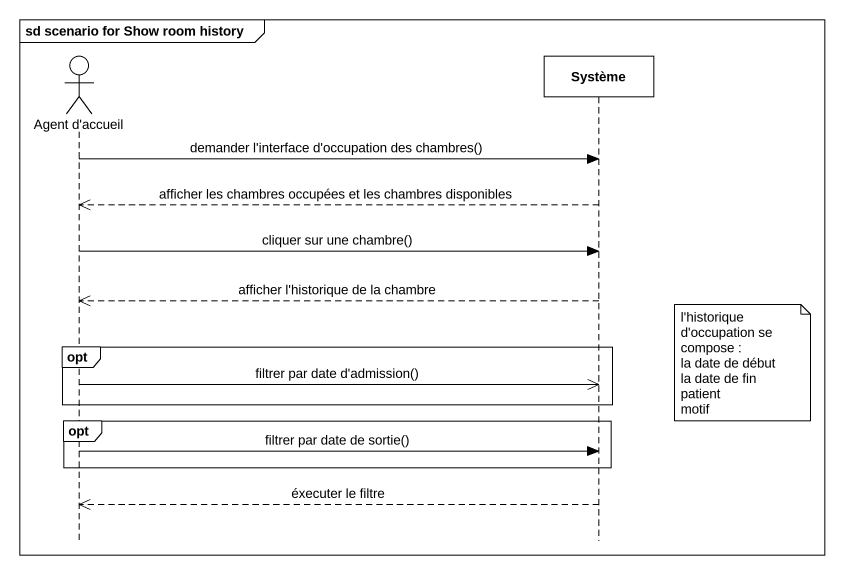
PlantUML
@startuml
mainframe sd scenario for Show room history
hide footbox
actor "Agent d'accueil" as Agent_d_accueil
participant Système

Agent_d_accueil -> Système : demander l'interface d'occupation des chambres()
Système -->> Agent_d_accueil : afficher les chambres occupées et les chambres disponibles
Agent_d_accueil -> Système : cliquer sur une chambre()
Système -->> Agent_d_accueil : afficher l'historique de la chambre
opt
  note right of Système
    l'historique d'occupation se compose :
    la date de début
    la date de fin
    patient
    motif
  end note
  Agent_d_accueil ->> Système : filtrer par date d'admission()
end
opt
  Agent_d_accueil -> Système : filtrer par date de sortie()
end
Système -->> Agent_d_accueil : éxecuter le filtre
@enduml
